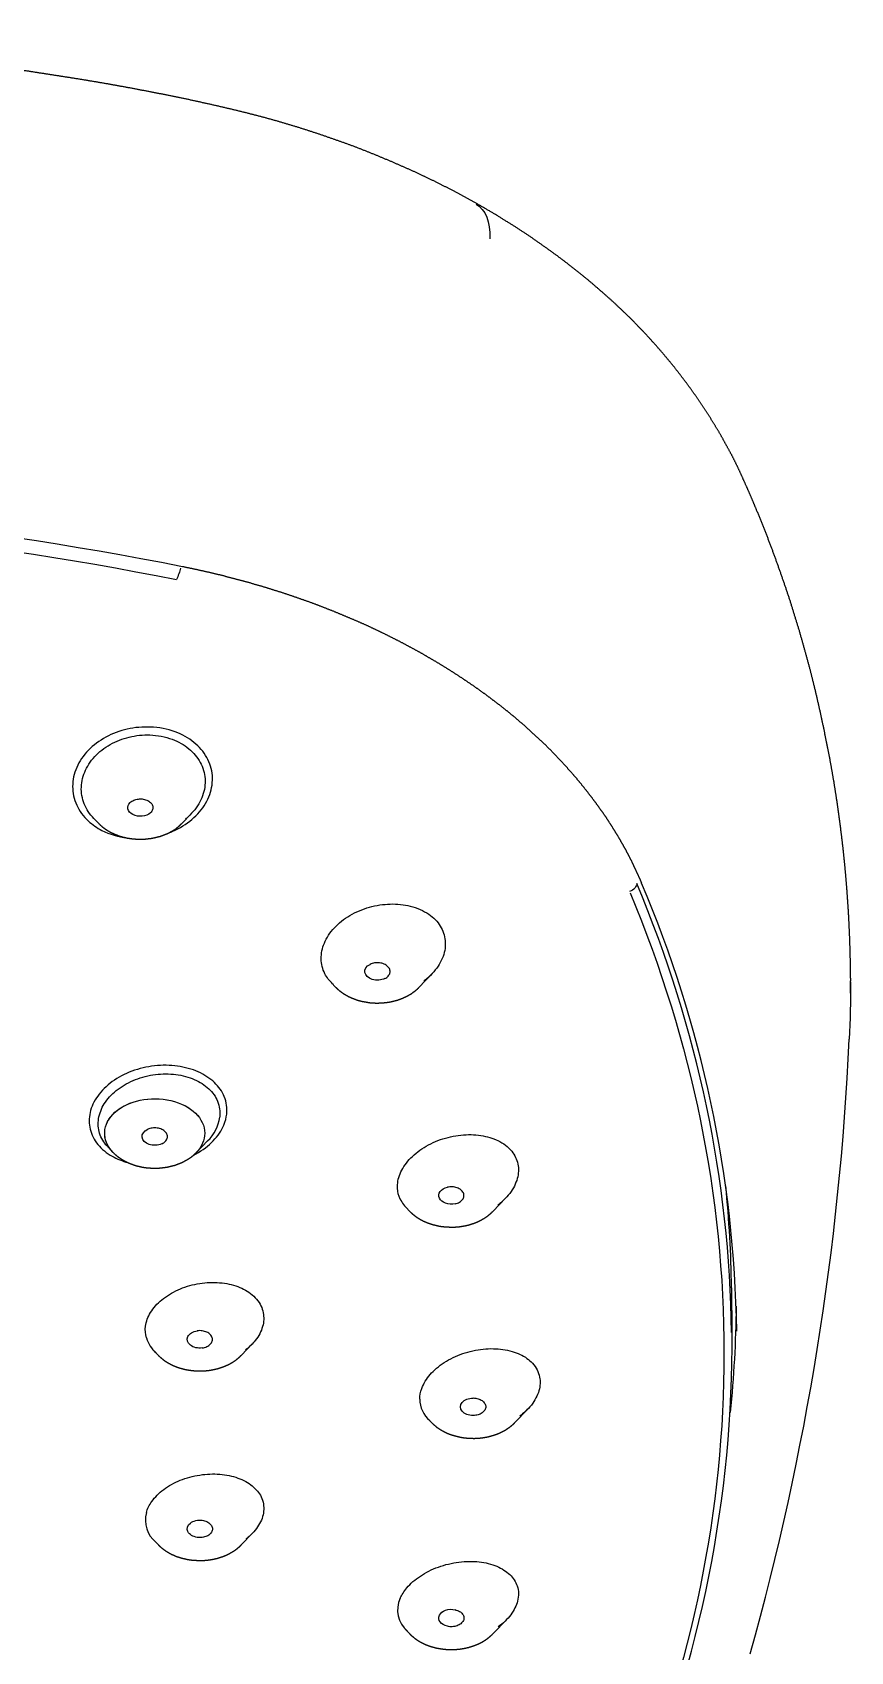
# Model space of a CAD drawing. Extents: x 1919 to 2339, y -1533 to -939.
# Drawn here: x 2110.83 to 2116.01, y -1238.8 to -1228.54 of the extents above; entities that cross this region are included whole.
import ezdxf

# ---------------------------------------------------------------- set-up
doc = ezdxf.new("R2010")
doc.units = 0
doc.header["$LTSCALE"] = 7
doc.header["$MEASUREMENT"] = 0
doc.layers.add('DWG', color=7, linetype='CONTINUOUS')

msp = doc.modelspace()

# ---------------------------------------------------------------- linework, layer by layer
at = {"layer": 'DWG'}
for p, q in [((2111.776, -1233.55), (2111.833, -1233.491)), ((2111.247, -1233.55), (2111.215, -1233.517)), ((2113.279, -1234.588), (2113.357, -1234.506)), ((2112.749, -1234.588), (2112.721, -1234.558)), ((2111.339, -1235.635), (2111.307, -1235.601)), ((2111.868, -1235.635), (2111.938, -1235.562)), ((2113.746, -1236.008), (2113.825, -1235.925)), ((2113.217, -1236.008), (2113.195, -1235.985)), ((2115.256, -1236.493), (2115.259, -1236.776)), ((2112.153, -1236.919), (2112.22, -1236.849)), ((2111.624, -1236.919), (2111.599, -1236.893)), ((2113.885, -1237.346), (2113.967, -1237.261)), ((2113.356, -1237.346), (2113.334, -1237.323)), ((2111.624, -1238.12), (2111.596, -1238.09)), ((2112.153, -1238.12), (2112.223, -1238.047)), ((2113.746, -1238.684), (2113.833, -1238.594)), ((2113.217, -1238.684), (2113.19, -1238.656))]:
    msp.add_line(p, q, dxfattribs=at)
for centre, radius, start, end in [((2107.52, -1253.425), 21.918, 78.7955, 101.2049), ((2111.48, -1233.18), 0.466, 243.0856, 263.6301), ((2107.747, -1236.888), 7.544, 0.9081, 23.0914), ((2111.876, -1234.561), 4.134, 359.0893, 0.1823), ((2098.646, -1234.117), 17.375, 344.3249, 357.355), ((2111.756, -1235.374), 0.262, 314.1483, 351.8522), ((2107.973, -1236.58), 7.284, 0.6852, 5.7708), ((2113.34, -1235.845), 0.201, 205.0884, 228.421), ((2107.694, -1236.838), 7.566, 336.9011, 0.4698), ((2111.745, -1236.752), 0.203, 196.7397, 229.1926), ((2113.464, -1237.196), 0.182, 180.7717, 229.1116), ((2111.722, -1237.965), 0.178, 164.4391, 231.4262), ((2113.313, -1238.535), 0.172, 154.0629, 230.7637)]:
    msp.add_arc(centre, radius, start, end, dxfattribs=at)
at = {"layer": 'DWG', "extrusion": (0, 0, -1)}
for centre, major_axis, start_param, end_param in [((2111.512, -1233.451), (0.08, 0), 0.628319, 3.769911), ((2113.014, -1234.489), (-0.08, 0), 4.08407, 7.225663), ((2111.603, -1235.514), (0.317, 0), 2.557158, 6.283185), ((2111.603, -1235.514), (0.317, 0), 2.552544, 6.283185), ((2111.603, -1235.535), (-0.08, 0), 4.12334, 7.264933), ((2111.603, -1235.514), (0.317, 0), 0, 0.584435), ((2113.482, -1235.908), (-0.08, 0), 4.39823, 7.539822), ((2100.02, -1236.538), (15.266, 0), 0.006774, 0.070623), ((2111.889, -1236.82), (-0.08, 0), 4.516039, 7.657632), ((2113.62, -1237.247), (0.08, 0), 1.570796, 4.712389), ((2111.889, -1238.02), (0.08, 0), 1.767146, 4.908739), ((2113.482, -1238.585), (0.08, 0), 1.884956, 5.026548)]:
    msp.add_ellipse(centre, major_axis=major_axis, ratio=0.690882, start_param=start_param, end_param=end_param, dxfattribs=at)
at = {"layer": 'DWG'}
for points, degree, knots in [([(2113.642, -1229.624), (2113.576, -1229.588), (2113.51, -1229.552), (2113.442, -1229.517), (2113.374, -1229.483), (2113.305, -1229.45), (2113.235, -1229.417), (2113.165, -1229.386), (2113.094, -1229.355), (2113.022, -1229.325), (2112.95, -1229.296), (2112.877, -1229.267), (2112.803, -1229.24), (2112.729, -1229.214), (2112.654, -1229.188), (2112.578, -1229.163), (2112.503, -1229.139), (2112.426, -1229.116), (2112.35, -1229.094), (2112.273, -1229.073), (2112.195, -1229.053), (2112.114, -1229.033), (2112.033, -1229.014), (2111.951, -1228.995), (2111.869, -1228.977), (2111.787, -1228.959), (2111.704, -1228.942), (2111.622, -1228.926), (2111.539, -1228.91), (2111.456, -1228.894), (2111.373, -1228.879), (2111.29, -1228.864), (2111.206, -1228.85), (2111.123, -1228.836), (2111.039, -1228.823), (2110.956, -1228.81), (2110.872, -1228.797), (2110.788, -1228.784), (2110.704, -1228.772), (2110.62, -1228.76), (2110.467, -1228.739), (2110.314, -1228.718), (2110.16, -1228.699), (2110.006, -1228.681), (2109.852, -1228.664), (2109.698, -1228.648), (2109.543, -1228.633), (2109.388, -1228.62), (2109.233, -1228.607), (2109.078, -1228.596), (2108.922, -1228.585), (2108.767, -1228.576), (2108.611, -1228.568), (2108.455, -1228.56), (2108.299, -1228.554), (2108.144, -1228.549), (2107.988, -1228.545), (2107.832, -1228.542), (2107.676, -1228.541), (2107.52, -1228.54)], 1, [0, 0, 0.410021, 0.820042, 1.230063, 1.640085, 2.050106, 2.460127, 2.870148, 3.280169, 3.69019, 4.100211, 4.510233, 4.920254, 5.330275, 5.740296, 6.150317, 6.560338, 6.970359, 7.380381, 7.790402, 8.200423, 8.627959, 9.055496, 9.483032, 9.910568, 10.338105, 10.765641, 11.193177, 11.620714, 12.04825, 12.475786, 12.903323, 13.330859, 13.758396, 14.185932, 14.613468, 15.041005, 15.468541, 15.896077, 16.323614, 17.102362, 17.881109, 18.659857, 19.438605, 20.217353, 20.996101, 21.774849, 22.553596, 23.332344, 24.111092, 24.88984, 25.668588, 26.447336, 27.226083, 28.004831, 28.783579, 29.562327, 30.341075, 31.119823, 31.89857, 31.89857]), ([(2116.011, -1234.531), (2116.01, -1234.442), (2116.008, -1234.353), (2116.005, -1234.264), (2116.001, -1234.175), (2115.996, -1234.086), (2115.99, -1233.998), (2115.983, -1233.909), (2115.975, -1233.821), (2115.966, -1233.732), (2115.956, -1233.644), (2115.945, -1233.556), (2115.933, -1233.467), (2115.92, -1233.379), (2115.906, -1233.291), (2115.891, -1233.204), (2115.875, -1233.116), (2115.857, -1233.027), (2115.839, -1232.938), (2115.82, -1232.85), (2115.8, -1232.761), (2115.779, -1232.673), (2115.757, -1232.585), (2115.733, -1232.497), (2115.709, -1232.41), (2115.684, -1232.322), (2115.657, -1232.235), (2115.63, -1232.147), (2115.601, -1232.06), (2115.571, -1231.973), (2115.54, -1231.886), (2115.508, -1231.799), (2115.475, -1231.712), (2115.44, -1231.625), (2115.404, -1231.538), (2115.367, -1231.451), (2115.328, -1231.364), (2115.307, -1231.317), (2115.284, -1231.269), (2115.26, -1231.221), (2115.234, -1231.174), (2115.208, -1231.126), (2115.181, -1231.078), (2115.152, -1231.031), (2115.123, -1230.983), (2115.093, -1230.936), (2115.061, -1230.889), (2115.029, -1230.842), (2114.996, -1230.795), (2114.962, -1230.749), (2114.927, -1230.703), (2114.892, -1230.658), (2114.855, -1230.613), (2114.818, -1230.569), (2114.78, -1230.525), (2114.741, -1230.482), (2114.702, -1230.439), (2114.657, -1230.393), (2114.612, -1230.347), (2114.565, -1230.302), (2114.518, -1230.257), (2114.469, -1230.213), (2114.42, -1230.17), (2114.37, -1230.127), (2114.318, -1230.084), (2114.266, -1230.043), (2114.213, -1230.001), (2114.16, -1229.961), (2114.105, -1229.921), (2114.05, -1229.882), (2113.994, -1229.843), (2113.937, -1229.805), (2113.879, -1229.767), (2113.821, -1229.731), (2113.762, -1229.694), (2113.702, -1229.659), (2113.641, -1229.624)], 1, [0, 0, 0.626196, 1.252392, 1.878588, 2.504784, 3.13098, 3.757176, 4.383372, 5.009568, 5.635764, 6.26196, 6.888156, 7.514352, 8.140548, 8.766744, 9.39294, 10.019136, 10.65688, 11.294625, 11.932369, 12.570114, 13.207858, 13.845602, 14.483347, 15.121091, 15.758836, 16.39658, 17.034325, 17.672069, 18.309814, 18.947558, 19.585303, 20.223047, 20.860791, 21.498536, 22.13628, 22.774025, 23.120874, 23.467722, 23.814571, 24.16142, 24.508269, 24.855118, 25.201966, 25.548815, 25.895664, 26.242513, 26.589362, 26.93621, 27.283059, 27.629908, 27.976757, 28.323606, 28.670454, 29.017303, 29.364152, 29.711001, 30.094111, 30.477221, 30.860332, 31.243442, 31.626553, 32.009663, 32.392773, 32.775884, 33.158994, 33.542104, 33.925215, 34.308325, 34.691436, 35.074546, 35.457656, 35.840767, 36.223877, 36.606987, 36.990098, 37.373208, 37.373208]), ([(2114.688, -1233.929), (2114.669, -1233.886), (2114.649, -1233.843), (2114.629, -1233.8), (2114.607, -1233.757), (2114.585, -1233.715), (2114.561, -1233.673), (2114.537, -1233.631), (2114.511, -1233.589), (2114.485, -1233.548), (2114.458, -1233.506), (2114.429, -1233.466), (2114.4, -1233.425), (2114.37, -1233.385), (2114.339, -1233.345), (2114.307, -1233.305), (2114.275, -1233.266), (2114.241, -1233.227), (2114.206, -1233.188), (2114.171, -1233.15), (2114.135, -1233.112), (2114.098, -1233.074), (2114.06, -1233.037), (2114.021, -1233.001), (2113.981, -1232.964), (2113.941, -1232.928), (2113.9, -1232.893), (2113.861, -1232.86), (2113.821, -1232.828), (2113.78, -1232.796), (2113.739, -1232.765), (2113.698, -1232.734), (2113.655, -1232.703), (2113.612, -1232.673), (2113.569, -1232.644), (2113.524, -1232.614), (2113.479, -1232.585), (2113.434, -1232.557), (2113.388, -1232.529), (2113.341, -1232.502), (2113.294, -1232.474), (2113.246, -1232.448), (2113.198, -1232.422), (2113.149, -1232.396), (2113.099, -1232.371), (2113.049, -1232.346), (2112.999, -1232.322), (2112.948, -1232.298), (2112.896, -1232.275), (2112.844, -1232.253), (2112.792, -1232.231), (2112.739, -1232.209), (2112.685, -1232.188), (2112.632, -1232.167), (2112.577, -1232.147), (2112.523, -1232.128), (2112.468, -1232.109), (2112.412, -1232.09), (2112.356, -1232.073), (2112.3, -1232.055), (2112.243, -1232.039), (2112.187, -1232.022), (2112.129, -1232.007), (2112.072, -1231.992), (2112.014, -1231.977), (2111.956, -1231.963), (2111.897, -1231.95), (2111.838, -1231.937), (2111.779, -1231.925)], 1, [3.42392, 3.42392, 3.439399, 3.454878, 3.470357, 3.485836, 3.501315, 3.516795, 3.532274, 3.547753, 3.563232, 3.578711, 3.59419, 3.609669, 3.625148, 3.640627, 3.656106, 3.671586, 3.687065, 3.702544, 3.718023, 3.733502, 3.748981, 3.76446, 3.779939, 3.795418, 3.810898, 3.826377, 3.84075, 3.855124, 3.869497, 3.88387, 3.898244, 3.912617, 3.926991, 3.941364, 3.955738, 3.970111, 3.984485, 3.998858, 4.013232, 4.027605, 4.041978, 4.056352, 4.070725, 4.085099, 4.099472, 4.113846, 4.128219, 4.142593, 4.156966, 4.17134, 4.185713, 4.200086, 4.21446, 4.228833, 4.243207, 4.25758, 4.271954, 4.286327, 4.300701, 4.315074, 4.329448, 4.343821, 4.358194, 4.372568, 4.386941, 4.401315, 4.415688, 4.430062, 4.430062]), ([(2111.693, -1233.611), (2111.701, -1233.607), (2111.709, -1233.604), (2111.717, -1233.601), (2111.762, -1233.581), (2111.803, -1233.556), (2111.838, -1233.526), (2111.874, -1233.496), (2111.903, -1233.462), (2111.925, -1233.425), (2111.947, -1233.388), (2111.961, -1233.348), (2111.966, -1233.308), (2111.972, -1233.268), (2111.969, -1233.227), (2111.957, -1233.189), (2111.945, -1233.151), (2111.925, -1233.114), (2111.898, -1233.082), (2111.87, -1233.051), (2111.836, -1233.023), (2111.796, -1233), (2111.776, -1232.989), (2111.755, -1232.979), (2111.733, -1232.971), (2111.684, -1232.953), (2111.63, -1232.943), (2111.576, -1232.941), (2111.527, -1232.939), (2111.477, -1232.943), (2111.429, -1232.954), (2111.382, -1232.965), (2111.335, -1232.982), (2111.294, -1233.005), (2111.252, -1233.028), (2111.214, -1233.056), (2111.183, -1233.088), (2111.151, -1233.121), (2111.126, -1233.158), (2111.109, -1233.196), (2111.092, -1233.235), (2111.083, -1233.276), (2111.083, -1233.317), (2111.083, -1233.357), (2111.092, -1233.397), (2111.109, -1233.435), (2111.125, -1233.471), (2111.151, -1233.506), (2111.183, -1233.536), (2111.208, -1233.559), (2111.237, -1233.579), (2111.269, -1233.596)], 3, [0.1589889, 0.1589889, 0.1589889, 0.1589889, 0.1685971, 0.1685971, 0.1685971, 0.2221921, 0.2221921, 0.2221921, 0.2765283, 0.2765283, 0.2765283, 0.3312981, 0.3312981, 0.3312981, 0.3860439, 0.3860439, 0.3860439, 0.4403562, 0.4403562, 0.4403562, 0.4940208, 0.4940208, 0.4940208, 0.5207093, 0.5207093, 0.5207093, 0.5798719, 0.5798719, 0.5798719, 0.6325164, 0.6325164, 0.6325164, 0.6854549, 0.6854549, 0.6854549, 0.7390417, 0.7390417, 0.7390417, 0.7933997, 0.7933997, 0.7933997, 0.848304, 0.848304, 0.848304, 0.9032088, 0.9032088, 0.9032088, 0.9575028, 0.9575028, 0.9575028, 1, 1, 1, 1]), ([(2111.233, -1233.534), (2111.231, -1233.533), (2111.23, -1233.531), (2111.228, -1233.53), (2111.2, -1233.504), (2111.177, -1233.473), (2111.162, -1233.44), (2111.147, -1233.407), (2111.139, -1233.371), (2111.138, -1233.335), (2111.138, -1233.298), (2111.145, -1233.261), (2111.16, -1233.226), (2111.174, -1233.191), (2111.196, -1233.158), (2111.223, -1233.128), (2111.25, -1233.099), (2111.284, -1233.072), (2111.321, -1233.051), (2111.358, -1233.03), (2111.399, -1233.014), (2111.442, -1233.004), (2111.484, -1232.994), (2111.529, -1232.989), (2111.572, -1232.991), (2111.621, -1232.992), (2111.67, -1233.002), (2111.713, -1233.018), (2111.733, -1233.025), (2111.752, -1233.034), (2111.77, -1233.044), (2111.805, -1233.064), (2111.836, -1233.09), (2111.86, -1233.118), (2111.884, -1233.147), (2111.902, -1233.18), (2111.912, -1233.215), (2111.923, -1233.25), (2111.925, -1233.286), (2111.92, -1233.322), (2111.914, -1233.358), (2111.901, -1233.395), (2111.882, -1233.428), (2111.862, -1233.461), (2111.835, -1233.492), (2111.804, -1233.519), (2111.802, -1233.52), (2111.8, -1233.522), (2111.799, -1233.523)], 3, [0.0387168, 0.0387168, 0.0387168, 0.0387168, 0.0419095, 0.0419095, 0.0419095, 0.0956204, 0.0956204, 0.0956204, 0.1502016, 0.1502016, 0.1502016, 0.2050524, 0.2050524, 0.2050524, 0.2595771, 0.2595771, 0.2595771, 0.3134825, 0.3134825, 0.3134825, 0.3668367, 0.3668367, 0.3668367, 0.4199595, 0.4199595, 0.4199595, 0.4797087, 0.4797087, 0.4797087, 0.5066625, 0.5066625, 0.5066625, 0.5608613, 0.5608613, 0.5608613, 0.6156673, 0.6156673, 0.6156673, 0.6708093, 0.6708093, 0.6708093, 0.7258137, 0.7258137, 0.7258137, 0.780165, 0.780165, 0.780165, 0.7828496, 0.7828496, 0.7828496, 0.7828496]), ([(2111.247, -1233.55), (2111.258, -1233.561), (2111.269, -1233.571), (2111.281, -1233.58), (2111.293, -1233.589), (2111.306, -1233.597), (2111.319, -1233.605), (2111.334, -1233.612), (2111.349, -1233.619), (2111.365, -1233.625), (2111.38, -1233.631), (2111.397, -1233.636), (2111.413, -1233.64), (2111.43, -1233.644), (2111.447, -1233.646), (2111.465, -1233.649), (2111.482, -1233.65), (2111.5, -1233.651), (2111.517, -1233.651), (2111.535, -1233.651), (2111.552, -1233.649), (2111.57, -1233.647), (2111.587, -1233.645), (2111.604, -1233.641), (2111.621, -1233.637), (2111.637, -1233.633), (2111.653, -1233.627), (2111.669, -1233.621), (2111.685, -1233.615), (2111.7, -1233.607), (2111.714, -1233.599), (2111.728, -1233.591), (2111.741, -1233.582), (2111.753, -1233.572), (2111.765, -1233.561), (2111.776, -1233.55)], 1, [0.584435, 0.584435, 0.63789, 0.691346, 0.744802, 0.798258, 0.851714, 0.90517, 0.961835, 1.018501, 1.075167, 1.131833, 1.188499, 1.245165, 1.302426, 1.359688, 1.41695, 1.474212, 1.531473, 1.588735, 1.645971, 1.703206, 1.760441, 1.817677, 1.874912, 1.932147, 1.989402, 2.046657, 2.103912, 2.161167, 2.218422, 2.275677, 2.331974, 2.38827, 2.444566, 2.500862, 2.557158, 2.557158]), ([(2112.73, -1234.567), (2112.71, -1234.548), (2112.693, -1234.527), (2112.681, -1234.503), (2112.666, -1234.474), (2112.658, -1234.442), (2112.658, -1234.41), (2112.657, -1234.376), (2112.664, -1234.342), (2112.678, -1234.309), (2112.692, -1234.275), (2112.714, -1234.242), (2112.741, -1234.213), (2112.768, -1234.183), (2112.802, -1234.156), (2112.84, -1234.134), (2112.877, -1234.112), (2112.92, -1234.094), (2112.963, -1234.082), (2113.006, -1234.07), (2113.051, -1234.063), (2113.095, -1234.062), (2113.139, -1234.06), (2113.182, -1234.065), (2113.222, -1234.075), (2113.265, -1234.086), (2113.306, -1234.104), (2113.339, -1234.127), (2113.355, -1234.137), (2113.368, -1234.149), (2113.381, -1234.161), (2113.405, -1234.186), (2113.422, -1234.215), (2113.433, -1234.246), (2113.443, -1234.277), (2113.446, -1234.31), (2113.442, -1234.343), (2113.437, -1234.377), (2113.425, -1234.412), (2113.405, -1234.444), (2113.386, -1234.476), (2113.359, -1234.508), (2113.327, -1234.535), (2113.321, -1234.54), (2113.314, -1234.545), (2113.308, -1234.55)], 3, [0, 0, 0, 0, 0.0420573, 0.0420573, 0.0420573, 0.0946403, 0.0946403, 0.0946403, 0.1482071, 0.1482071, 0.1482071, 0.2025926, 0.2025926, 0.2025926, 0.2573559, 0.2573559, 0.2573559, 0.3120156, 0.3120156, 0.3120156, 0.3662358, 0.3662358, 0.3662358, 0.4198709, 0.4198709, 0.4198709, 0.4793399, 0.4793399, 0.4793399, 0.506206, 0.506206, 0.506206, 0.5594941, 0.5594941, 0.5594941, 0.61334, 0.61334, 0.61334, 0.6679531, 0.6679531, 0.6679531, 0.7231612, 0.7231612, 0.7231612, 0.7337944, 0.7337944, 0.7337944, 0.7337944]), ([(2112.749, -1234.588), (2112.76, -1234.599), (2112.771, -1234.609), (2112.783, -1234.618), (2112.795, -1234.627), (2112.808, -1234.635), (2112.822, -1234.643), (2112.836, -1234.65), (2112.851, -1234.657), (2112.867, -1234.663), (2112.883, -1234.669), (2112.899, -1234.674), (2112.916, -1234.678), (2112.933, -1234.681), (2112.95, -1234.684), (2112.967, -1234.687), (2112.984, -1234.688), (2113.002, -1234.689), (2113.02, -1234.689), (2113.037, -1234.688), (2113.055, -1234.687), (2113.072, -1234.685), (2113.089, -1234.683), (2113.106, -1234.679), (2113.123, -1234.675), (2113.14, -1234.671), (2113.156, -1234.665), (2113.172, -1234.659), (2113.187, -1234.652), (2113.202, -1234.645), (2113.216, -1234.637), (2113.23, -1234.629), (2113.243, -1234.619), (2113.256, -1234.61), (2113.268, -1234.599), (2113.279, -1234.588)], 1, [0.584435, 0.584435, 0.63789, 0.691346, 0.744802, 0.798258, 0.851714, 0.90517, 0.961835, 1.018501, 1.075167, 1.131833, 1.188499, 1.245165, 1.302426, 1.359688, 1.41695, 1.474212, 1.531473, 1.588735, 1.645971, 1.703206, 1.760441, 1.817677, 1.874912, 1.932147, 1.989402, 2.046657, 2.103912, 2.161167, 2.218422, 2.275677, 2.331974, 2.38827, 2.444566, 2.500862, 2.557158, 2.557158]), ([(2112.059, -1235.393), (2112.064, -1235.355), (2112.058, -1235.317), (2112.044, -1235.282), (2112.031, -1235.249), (2112.009, -1235.219), (2111.981, -1235.192), (2111.953, -1235.166), (2111.918, -1235.143), (2111.879, -1235.125), (2111.839, -1235.108), (2111.794, -1235.095), (2111.748, -1235.089), (2111.701, -1235.082), (2111.651, -1235.082), (2111.602, -1235.087), (2111.553, -1235.093), (2111.504, -1235.104), (2111.459, -1235.121), (2111.413, -1235.138), (2111.37, -1235.161), (2111.334, -1235.187), (2111.297, -1235.214), (2111.266, -1235.245), (2111.242, -1235.278), (2111.218, -1235.311), (2111.202, -1235.347), (2111.194, -1235.383), (2111.186, -1235.418), (2111.186, -1235.455), (2111.194, -1235.489), (2111.203, -1235.523), (2111.22, -1235.556), (2111.243, -1235.585), (2111.267, -1235.614), (2111.298, -1235.64), (2111.334, -1235.66), (2111.364, -1235.677), (2111.398, -1235.69), (2111.434, -1235.7)], 3, [0, 0, 0, 0, 0.0823919, 0.0823919, 0.0823919, 0.1585683, 0.1585683, 0.1585683, 0.2348735, 0.2348735, 0.2348735, 0.3115459, 0.3115459, 0.3115459, 0.3886784, 0.3886784, 0.3886784, 0.4662165, 0.4662165, 0.4662165, 0.5439755, 0.5439755, 0.5439755, 0.6216809, 0.6216809, 0.6216809, 0.6990356, 0.6990356, 0.6990356, 0.775838, 0.775838, 0.775838, 0.8521066, 0.8521066, 0.8521066, 0.9281309, 0.9281309, 0.9281309, 0.9907057, 0.9907057, 0.9907057, 0.9907057]), ([(2111.308, -1235.602), (2111.303, -1235.597), (2111.299, -1235.592), (2111.294, -1235.587), (2111.274, -1235.562), (2111.259, -1235.533), (2111.251, -1235.503), (2111.244, -1235.473), (2111.243, -1235.441), (2111.25, -1235.409), (2111.257, -1235.377), (2111.271, -1235.345), (2111.291, -1235.316), (2111.312, -1235.286), (2111.339, -1235.258), (2111.371, -1235.234), (2111.403, -1235.21), (2111.441, -1235.19), (2111.481, -1235.174), (2111.521, -1235.158), (2111.565, -1235.147), (2111.608, -1235.142), (2111.651, -1235.137), (2111.695, -1235.136), (2111.737, -1235.142), (2111.779, -1235.147), (2111.819, -1235.158), (2111.854, -1235.173), (2111.889, -1235.188), (2111.921, -1235.208), (2111.945, -1235.232), (2111.97, -1235.255), (2111.99, -1235.282), (2112.001, -1235.311), (2112.014, -1235.343), (2112.019, -1235.377), (2112.015, -1235.411)], 3, [0.1314311, 0.1314311, 0.1314311, 0.1314311, 0.1467169, 0.1467169, 0.1467169, 0.2222308, 0.2222308, 0.2222308, 0.2983464, 0.2983464, 0.2983464, 0.3751965, 0.3751965, 0.3751965, 0.452648, 0.452648, 0.452648, 0.5304215, 0.5304215, 0.5304215, 0.6082195, 0.6082195, 0.6082195, 0.6858094, 0.6858094, 0.6858094, 0.7630757, 0.7630757, 0.7630757, 0.8400485, 0.8400485, 0.8400485, 0.9169081, 0.9169081, 0.9169081, 1, 1, 1, 1]), ([(2111.847, -1235.654), (2111.854, -1235.651), (2111.86, -1235.647), (2111.866, -1235.644), (2111.907, -1235.621), (2111.944, -1235.593), (2111.974, -1235.562), (2112.003, -1235.531), (2112.026, -1235.497), (2112.041, -1235.462), (2112.05, -1235.439), (2112.057, -1235.416), (2112.059, -1235.393), (2112.059, -1235.393), (2112.059, -1235.393), (2112.059, -1235.393)], 3, [0.5003189, 0.5003189, 0.5003189, 0.5003189, 0.526916, 0.526916, 0.526916, 0.7070222, 0.7070222, 0.7070222, 0.886111, 0.886111, 0.886111, 0.9999855, 0.9999855, 0.9999855, 1, 1, 1, 1]), ([(2113.158, -1235.931), (2113.148, -1235.909), (2113.142, -1235.886), (2113.141, -1235.862), (2113.139, -1235.833), (2113.145, -1235.801), (2113.157, -1235.771), (2113.17, -1235.74), (2113.19, -1235.709), (2113.215, -1235.681), (2113.241, -1235.653), (2113.273, -1235.626), (2113.309, -1235.604), (2113.345, -1235.582), (2113.386, -1235.563), (2113.429, -1235.549), (2113.471, -1235.536), (2113.515, -1235.527), (2113.559, -1235.524), (2113.602, -1235.521), (2113.644, -1235.523), (2113.683, -1235.531), (2113.722, -1235.538), (2113.758, -1235.55), (2113.789, -1235.567), (2113.823, -1235.585), (2113.852, -1235.61), (2113.872, -1235.638), (2113.881, -1235.65), (2113.888, -1235.663), (2113.893, -1235.677), (2113.905, -1235.704), (2113.909, -1235.735), (2113.906, -1235.766), (2113.903, -1235.797), (2113.892, -1235.829), (2113.875, -1235.86), (2113.857, -1235.891), (2113.831, -1235.922), (2113.801, -1235.948), (2113.793, -1235.956), (2113.785, -1235.963), (2113.776, -1235.969)], 3, [0, 0, 0, 0, 0.0412709, 0.0412709, 0.0412709, 0.0936699, 0.0936699, 0.0936699, 0.1473235, 0.1473235, 0.1473235, 0.2021135, 0.2021135, 0.2021135, 0.2574531, 0.2574531, 0.2574531, 0.3125556, 0.3125556, 0.3125556, 0.3668115, 0.3668115, 0.3668115, 0.419994, 0.419994, 0.419994, 0.4799952, 0.4799952, 0.4799952, 0.5053086, 0.5053086, 0.5053086, 0.5583663, 0.5583663, 0.5583663, 0.6125258, 0.6125258, 0.6125258, 0.6678124, 0.6678124, 0.6678124, 0.6825038, 0.6825038, 0.6825038, 0.6825038]), ([(2111.339, -1235.635), (2111.349, -1235.645), (2111.361, -1235.655), (2111.372, -1235.664), (2111.385, -1235.673), (2111.398, -1235.681), (2111.411, -1235.689), (2111.426, -1235.696), (2111.441, -1235.703), (2111.456, -1235.709), (2111.472, -1235.715), (2111.488, -1235.72), (2111.505, -1235.724), (2111.522, -1235.728), (2111.539, -1235.731), (2111.556, -1235.733), (2111.574, -1235.734), (2111.591, -1235.735), (2111.609, -1235.735), (2111.626, -1235.735), (2111.644, -1235.733), (2111.661, -1235.731), (2111.679, -1235.729), (2111.696, -1235.725), (2111.712, -1235.721), (2111.729, -1235.717), (2111.745, -1235.711), (2111.761, -1235.705), (2111.776, -1235.699), (2111.791, -1235.691), (2111.806, -1235.683), (2111.819, -1235.675), (2111.833, -1235.666), (2111.845, -1235.656), (2111.857, -1235.646), (2111.868, -1235.635)], 1, [0.584435, 0.584435, 0.63789, 0.691346, 0.744802, 0.798258, 0.851714, 0.90517, 0.961835, 1.018501, 1.075167, 1.131833, 1.188499, 1.245165, 1.302426, 1.359688, 1.41695, 1.474212, 1.531473, 1.588735, 1.645971, 1.703206, 1.760441, 1.817677, 1.874912, 1.932147, 1.989402, 2.046657, 2.103912, 2.161167, 2.218422, 2.275677, 2.331974, 2.38827, 2.444566, 2.500862, 2.557158, 2.557158]), ([(2113.217, -1236.008), (2113.228, -1236.018), (2113.239, -1236.028), (2113.251, -1236.037), (2113.263, -1236.046), (2113.276, -1236.054), (2113.289, -1236.062), (2113.304, -1236.07), (2113.319, -1236.076), (2113.335, -1236.083), (2113.35, -1236.088), (2113.367, -1236.093), (2113.383, -1236.097), (2113.4, -1236.101), (2113.417, -1236.104), (2113.435, -1236.106), (2113.452, -1236.107), (2113.47, -1236.108), (2113.487, -1236.108), (2113.505, -1236.108), (2113.522, -1236.107), (2113.54, -1236.105), (2113.557, -1236.102), (2113.574, -1236.099), (2113.591, -1236.095), (2113.607, -1236.09), (2113.623, -1236.085), (2113.639, -1236.079), (2113.655, -1236.072), (2113.67, -1236.064), (2113.684, -1236.056), (2113.698, -1236.048), (2113.711, -1236.039), (2113.723, -1236.029), (2113.735, -1236.019), (2113.746, -1236.008)], 1, [0.584435, 0.584435, 0.63789, 0.691346, 0.744802, 0.798258, 0.851714, 0.90517, 0.961835, 1.018501, 1.075167, 1.131833, 1.188499, 1.245165, 1.302426, 1.359688, 1.41695, 1.474212, 1.531473, 1.588735, 1.645971, 1.703206, 1.760441, 1.817677, 1.874912, 1.932147, 1.989402, 2.046657, 2.103912, 2.161167, 2.218422, 2.275677, 2.331974, 2.38827, 2.444566, 2.500862, 2.557158, 2.557158]), ([(2111.55, -1236.81), (2111.543, -1236.786), (2111.542, -1236.761), (2111.545, -1236.736), (2111.549, -1236.707), (2111.56, -1236.677), (2111.577, -1236.649), (2111.595, -1236.62), (2111.619, -1236.593), (2111.648, -1236.569), (2111.678, -1236.545), (2111.713, -1236.523), (2111.751, -1236.506), (2111.789, -1236.489), (2111.83, -1236.476), (2111.872, -1236.468), (2111.914, -1236.46), (2111.958, -1236.457), (2111.999, -1236.46), (2112.04, -1236.462), (2112.08, -1236.469), (2112.116, -1236.481), (2112.151, -1236.493), (2112.184, -1236.509), (2112.21, -1236.529), (2112.239, -1236.551), (2112.262, -1236.578), (2112.276, -1236.607), (2112.283, -1236.621), (2112.287, -1236.636), (2112.29, -1236.651), (2112.296, -1236.679), (2112.295, -1236.71), (2112.286, -1236.739), (2112.278, -1236.769), (2112.262, -1236.8), (2112.24, -1236.827), (2112.223, -1236.848), (2112.203, -1236.868), (2112.179, -1236.886)], 3, [0, 0, 0, 0, 0.04486, 0.04486, 0.04486, 0.0978468, 0.0978468, 0.0978468, 0.1515554, 0.1515554, 0.1515554, 0.2058825, 0.2058825, 0.2058825, 0.2604839, 0.2604839, 0.2604839, 0.3149272, 0.3149272, 0.3149272, 0.3688963, 0.3688963, 0.3688963, 0.4223188, 0.4223188, 0.4223188, 0.4808262, 0.4808262, 0.4808262, 0.5086176, 0.5086176, 0.5086176, 0.5622098, 0.5622098, 0.5622098, 0.6164352, 0.6164352, 0.6164352, 0.657373, 0.657373, 0.657373, 0.657373]), ([(2113.282, -1237.199), (2113.282, -1237.176), (2113.287, -1237.153), (2113.295, -1237.13), (2113.306, -1237.1), (2113.324, -1237.07), (2113.348, -1237.043), (2113.372, -1237.015), (2113.403, -1236.989), (2113.437, -1236.966), (2113.473, -1236.944), (2113.513, -1236.924), (2113.554, -1236.91), (2113.596, -1236.896), (2113.64, -1236.886), (2113.684, -1236.881), (2113.727, -1236.877), (2113.77, -1236.878), (2113.809, -1236.883), (2113.849, -1236.889), (2113.886, -1236.9), (2113.917, -1236.915), (2113.949, -1236.929), (2113.976, -1236.949), (2113.996, -1236.971), (2114.019, -1236.996), (2114.035, -1237.027), (2114.041, -1237.059), (2114.044, -1237.072), (2114.045, -1237.086), (2114.044, -1237.1), (2114.043, -1237.13), (2114.034, -1237.161), (2114.018, -1237.191), (2114.002, -1237.221), (2113.979, -1237.251), (2113.95, -1237.277), (2113.939, -1237.287), (2113.928, -1237.297), (2113.915, -1237.306)], 3, [0, 0, 0, 0, 0.0408749, 0.0408749, 0.0408749, 0.0937818, 0.0937818, 0.0937818, 0.1480012, 0.1480012, 0.1480012, 0.2031748, 0.2031748, 0.2031748, 0.2585455, 0.2585455, 0.2585455, 0.3133298, 0.3133298, 0.3133298, 0.367095, 0.367095, 0.367095, 0.419889, 0.419889, 0.419889, 0.4801679, 0.4801679, 0.4801679, 0.5052206, 0.5052206, 0.5052206, 0.5587492, 0.5587492, 0.5587492, 0.6134834, 0.6134834, 0.6134834, 0.634001, 0.634001, 0.634001, 0.634001]), ([(2111.624, -1236.919), (2111.635, -1236.93), (2111.646, -1236.939), (2111.658, -1236.949), (2111.67, -1236.958), (2111.683, -1236.966), (2111.696, -1236.973), (2111.711, -1236.981), (2111.726, -1236.988), (2111.741, -1236.994), (2111.757, -1237), (2111.774, -1237.004), (2111.79, -1237.009), (2111.807, -1237.012), (2111.824, -1237.015), (2111.842, -1237.017), (2111.859, -1237.019), (2111.877, -1237.02), (2111.894, -1237.02), (2111.912, -1237.019), (2111.929, -1237.018), (2111.947, -1237.016), (2111.964, -1237.013), (2111.981, -1237.01), (2111.998, -1237.006), (2112.014, -1237.001), (2112.03, -1236.996), (2112.046, -1236.99), (2112.062, -1236.983), (2112.077, -1236.976), (2112.091, -1236.968), (2112.105, -1236.959), (2112.118, -1236.95), (2112.13, -1236.94), (2112.142, -1236.93), (2112.153, -1236.919)], 1, [0.584435, 0.584435, 0.63789, 0.691346, 0.744802, 0.798258, 0.851714, 0.90517, 0.961835, 1.018501, 1.075167, 1.131833, 1.188499, 1.245165, 1.302426, 1.359688, 1.41695, 1.474212, 1.531473, 1.588735, 1.645971, 1.703206, 1.760441, 1.817677, 1.874912, 1.932147, 1.989402, 2.046657, 2.103912, 2.161167, 2.218422, 2.275677, 2.331974, 2.38827, 2.444566, 2.500862, 2.557158, 2.557158]), ([(2113.356, -1237.346), (2113.366, -1237.356), (2113.378, -1237.366), (2113.389, -1237.376), (2113.402, -1237.384), (2113.415, -1237.393), (2113.428, -1237.4), (2113.443, -1237.408), (2113.458, -1237.415), (2113.473, -1237.421), (2113.489, -1237.426), (2113.505, -1237.431), (2113.522, -1237.435), (2113.539, -1237.439), (2113.556, -1237.442), (2113.573, -1237.444), (2113.591, -1237.446), (2113.608, -1237.446), (2113.626, -1237.447), (2113.643, -1237.446), (2113.661, -1237.445), (2113.678, -1237.443), (2113.696, -1237.44), (2113.713, -1237.437), (2113.729, -1237.433), (2113.746, -1237.428), (2113.762, -1237.423), (2113.778, -1237.417), (2113.793, -1237.41), (2113.808, -1237.403), (2113.823, -1237.395), (2113.836, -1237.386), (2113.85, -1237.377), (2113.862, -1237.367), (2113.874, -1237.357), (2113.885, -1237.346)], 1, [0.584435, 0.584435, 0.63789, 0.691346, 0.744802, 0.798258, 0.851714, 0.90517, 0.961835, 1.018501, 1.075167, 1.131833, 1.188499, 1.245165, 1.302426, 1.359688, 1.41695, 1.474212, 1.531473, 1.588735, 1.645971, 1.703206, 1.760441, 1.817677, 1.874912, 1.932147, 1.989402, 2.046657, 2.103912, 2.161167, 2.218422, 2.275677, 2.331974, 2.38827, 2.444566, 2.500862, 2.557158, 2.557158]), ([(2111.55, -1237.917), (2111.557, -1237.893), (2111.569, -1237.869), (2111.585, -1237.846), (2111.604, -1237.819), (2111.63, -1237.793), (2111.66, -1237.771), (2111.691, -1237.748), (2111.727, -1237.728), (2111.765, -1237.712), (2111.804, -1237.697), (2111.846, -1237.685), (2111.889, -1237.679), (2111.931, -1237.672), (2111.974, -1237.671), (2112.015, -1237.674), (2112.056, -1237.677), (2112.095, -1237.685), (2112.13, -1237.698), (2112.165, -1237.71), (2112.196, -1237.727), (2112.221, -1237.748), (2112.245, -1237.768), (2112.265, -1237.792), (2112.277, -1237.817), (2112.291, -1237.846), (2112.296, -1237.877), (2112.293, -1237.909), (2112.291, -1237.924), (2112.288, -1237.939), (2112.283, -1237.954), (2112.272, -1237.983), (2112.254, -1238.012), (2112.231, -1238.038), (2112.217, -1238.055), (2112.2, -1238.07), (2112.181, -1238.084)], 3, [0, 0, 0, 0, 0.0447199, 0.0447199, 0.0447199, 0.0981176, 0.0981176, 0.0981176, 0.152218, 0.152218, 0.152218, 0.2067564, 0.2067564, 0.2067564, 0.261299, 0.261299, 0.261299, 0.3154546, 0.3154546, 0.3154546, 0.3690669, 0.3690669, 0.3690669, 0.4222753, 0.4222753, 0.4222753, 0.4809024, 0.4809024, 0.4809024, 0.5087636, 0.5087636, 0.5087636, 0.5627523, 0.5627523, 0.5627523, 0.5961088, 0.5961088, 0.5961088, 0.5961088]), ([(2111.624, -1238.12), (2111.635, -1238.13), (2111.646, -1238.14), (2111.658, -1238.149), (2111.67, -1238.158), (2111.683, -1238.166), (2111.696, -1238.174), (2111.711, -1238.182), (2111.726, -1238.188), (2111.741, -1238.195), (2111.757, -1238.2), (2111.774, -1238.205), (2111.79, -1238.209), (2111.807, -1238.213), (2111.824, -1238.216), (2111.842, -1238.218), (2111.859, -1238.219), (2111.877, -1238.22), (2111.894, -1238.22), (2111.912, -1238.22), (2111.929, -1238.219), (2111.947, -1238.217), (2111.964, -1238.214), (2111.981, -1238.211), (2111.998, -1238.207), (2112.014, -1238.202), (2112.03, -1238.197), (2112.046, -1238.191), (2112.062, -1238.184), (2112.077, -1238.176), (2112.091, -1238.168), (2112.105, -1238.16), (2112.118, -1238.151), (2112.13, -1238.141), (2112.142, -1238.131), (2112.153, -1238.12)], 1, [0.584435, 0.584435, 0.63789, 0.691346, 0.744802, 0.798258, 0.851714, 0.90517, 0.961835, 1.018501, 1.075167, 1.131833, 1.188499, 1.245165, 1.302426, 1.359688, 1.41695, 1.474212, 1.531473, 1.588735, 1.645971, 1.703206, 1.760441, 1.817677, 1.874912, 1.932147, 1.989402, 2.046657, 2.103912, 2.161167, 2.218422, 2.275677, 2.331974, 2.38827, 2.444566, 2.500862, 2.557158, 2.557158]), ([(2113.158, -1238.46), (2113.168, -1238.438), (2113.182, -1238.415), (2113.2, -1238.394), (2113.223, -1238.367), (2113.252, -1238.341), (2113.286, -1238.319), (2113.32, -1238.296), (2113.359, -1238.277), (2113.4, -1238.262), (2113.442, -1238.247), (2113.486, -1238.236), (2113.53, -1238.231), (2113.573, -1238.225), (2113.617, -1238.225), (2113.658, -1238.229), (2113.698, -1238.234), (2113.736, -1238.243), (2113.77, -1238.257), (2113.802, -1238.271), (2113.83, -1238.289), (2113.852, -1238.31), (2113.874, -1238.331), (2113.89, -1238.355), (2113.899, -1238.382), (2113.909, -1238.412), (2113.91, -1238.445), (2113.901, -1238.478), (2113.898, -1238.492), (2113.892, -1238.506), (2113.885, -1238.52), (2113.871, -1238.55), (2113.849, -1238.579), (2113.822, -1238.605), (2113.809, -1238.618), (2113.794, -1238.63), (2113.778, -1238.641)], 3, [0, 0, 0, 0, 0.041104, 0.041104, 0.041104, 0.0946037, 0.0946037, 0.0946037, 0.1493118, 0.1493118, 0.1493118, 0.2046553, 0.2046553, 0.2046553, 0.2598108, 0.2598108, 0.2598108, 0.3141224, 0.3141224, 0.3141224, 0.3674067, 0.3674067, 0.3674067, 0.4199895, 0.4199895, 0.4199895, 0.4802634, 0.4802634, 0.4802634, 0.5056942, 0.5056942, 0.5056942, 0.5597866, 0.5597866, 0.5597866, 0.5858183, 0.5858183, 0.5858183, 0.5858183]), ([(2113.217, -1238.684), (2113.228, -1238.695), (2113.239, -1238.704), (2113.251, -1238.714), (2113.263, -1238.723), (2113.276, -1238.731), (2113.289, -1238.738), (2113.304, -1238.746), (2113.319, -1238.753), (2113.335, -1238.759), (2113.35, -1238.765), (2113.367, -1238.769), (2113.383, -1238.774), (2113.4, -1238.777), (2113.417, -1238.78), (2113.435, -1238.782), (2113.452, -1238.784), (2113.47, -1238.785), (2113.487, -1238.785), (2113.505, -1238.784), (2113.522, -1238.783), (2113.54, -1238.781), (2113.557, -1238.778), (2113.574, -1238.775), (2113.591, -1238.771), (2113.607, -1238.766), (2113.623, -1238.761), (2113.639, -1238.755), (2113.655, -1238.748), (2113.67, -1238.741), (2113.684, -1238.733), (2113.698, -1238.724), (2113.711, -1238.715), (2113.723, -1238.705), (2113.735, -1238.695), (2113.746, -1238.684)], 1, [0.584435, 0.584435, 0.63789, 0.691346, 0.744802, 0.798258, 0.851714, 0.90517, 0.961835, 1.018501, 1.075167, 1.131833, 1.188499, 1.245165, 1.302426, 1.359688, 1.41695, 1.474212, 1.531473, 1.588735, 1.645971, 1.703206, 1.760441, 1.817677, 1.874912, 1.932147, 1.989402, 2.046657, 2.103912, 2.161167, 2.218422, 2.275677, 2.331974, 2.38827, 2.444566, 2.500862, 2.557158, 2.557158])]:
    msp.add_open_spline(points, degree=degree, knots=knots, dxfattribs=at)
for points in [[(2113.64, -1229.629), (2113.697, -1229.662), (2113.73, -1229.738), (2113.725, -1229.848)], [(2103.3, -1232.006), (2106.039, -1231.459), (2109.001, -1231.459), (2111.741, -1232.006)], [(2111.766, -1231.934), (2111.762, -1231.953), (2111.752, -1231.985), (2111.741, -1232.006)], [(2111.447, -1233.419), (2111.453, -1233.413), (2111.469, -1233.403), (2111.499, -1233.395), (2111.531, -1233.396), (2111.56, -1233.405), (2111.582, -1233.422), (2111.593, -1233.442), (2111.592, -1233.464), (2111.583, -1233.478), (2111.576, -1233.484)], [(2114.657, -1233.931), (2114.657, -1233.951), (2114.637, -1233.974), (2114.611, -1233.983)], [(2114.614, -1233.991), (2115.407, -1235.884), (2115.407, -1237.93), (2114.614, -1239.823)], [(2115.257, -1236.776), (2115.245, -1235.816), (2115.045, -1234.857), (2114.657, -1233.932)], [(2113.061, -1234.534), (2113.07, -1234.53), (2113.084, -1234.519), (2113.095, -1234.498), (2113.094, -1234.476), (2113.08, -1234.456), (2113.057, -1234.441), (2113.027, -1234.433), (2112.995, -1234.434), (2112.976, -1234.44), (2112.967, -1234.444)], [(2112.736, -1234.573), (2112.734, -1234.571), (2112.732, -1234.569), (2112.73, -1234.567)], [(2116.01, -1234.555), (2116.011, -1234.676), (2116.008, -1234.797), (2116.002, -1234.918)], [(2116.011, -1234.531), (2116.011, -1234.537), (2116.011, -1234.543), (2116.011, -1234.549)], [(2111.648, -1235.581), (2111.657, -1235.577), (2111.672, -1235.567), (2111.684, -1235.546), (2111.684, -1235.524), (2111.672, -1235.504), (2111.649, -1235.488), (2111.619, -1235.48), (2111.587, -1235.48), (2111.568, -1235.485), (2111.559, -1235.489)], [(2113.506, -1235.961), (2113.516, -1235.959), (2113.535, -1235.952), (2113.555, -1235.934), (2113.564, -1235.913), (2113.56, -1235.891), (2113.544, -1235.872), (2113.519, -1235.858), (2113.488, -1235.852), (2113.467, -1235.854), (2113.457, -1235.856)], [(2111.904, -1236.874), (2111.915, -1236.873), (2111.934, -1236.867), (2111.957, -1236.851), (2111.969, -1236.831), (2111.969, -1236.809), (2111.957, -1236.788), (2111.934, -1236.773), (2111.905, -1236.764), (2111.883, -1236.764), (2111.873, -1236.766)], [(2113.62, -1237.191), (2113.631, -1237.191), (2113.652, -1237.194), (2113.678, -1237.207), (2113.696, -1237.225), (2113.702, -1237.247), (2113.696, -1237.268), (2113.678, -1237.287), (2113.652, -1237.299), (2113.631, -1237.302), (2113.62, -1237.302)], [(2111.904, -1237.966), (2111.915, -1237.968), (2111.934, -1237.973), (2111.957, -1237.989), (2111.969, -1238.009), (2111.969, -1238.032), (2111.957, -1238.052), (2111.934, -1238.068), (2111.905, -1238.076), (2111.883, -1238.076), (2111.873, -1238.075)], [(2113.506, -1238.532), (2113.516, -1238.535), (2113.535, -1238.542), (2113.555, -1238.559), (2113.564, -1238.58), (2113.56, -1238.602), (2113.544, -1238.622), (2113.519, -1238.635), (2113.488, -1238.641), (2113.467, -1238.64), (2113.457, -1238.637)]]:
    msp.add_open_spline(points, degree=3, dxfattribs=at)

doc.saveas('drawing.dxf')
